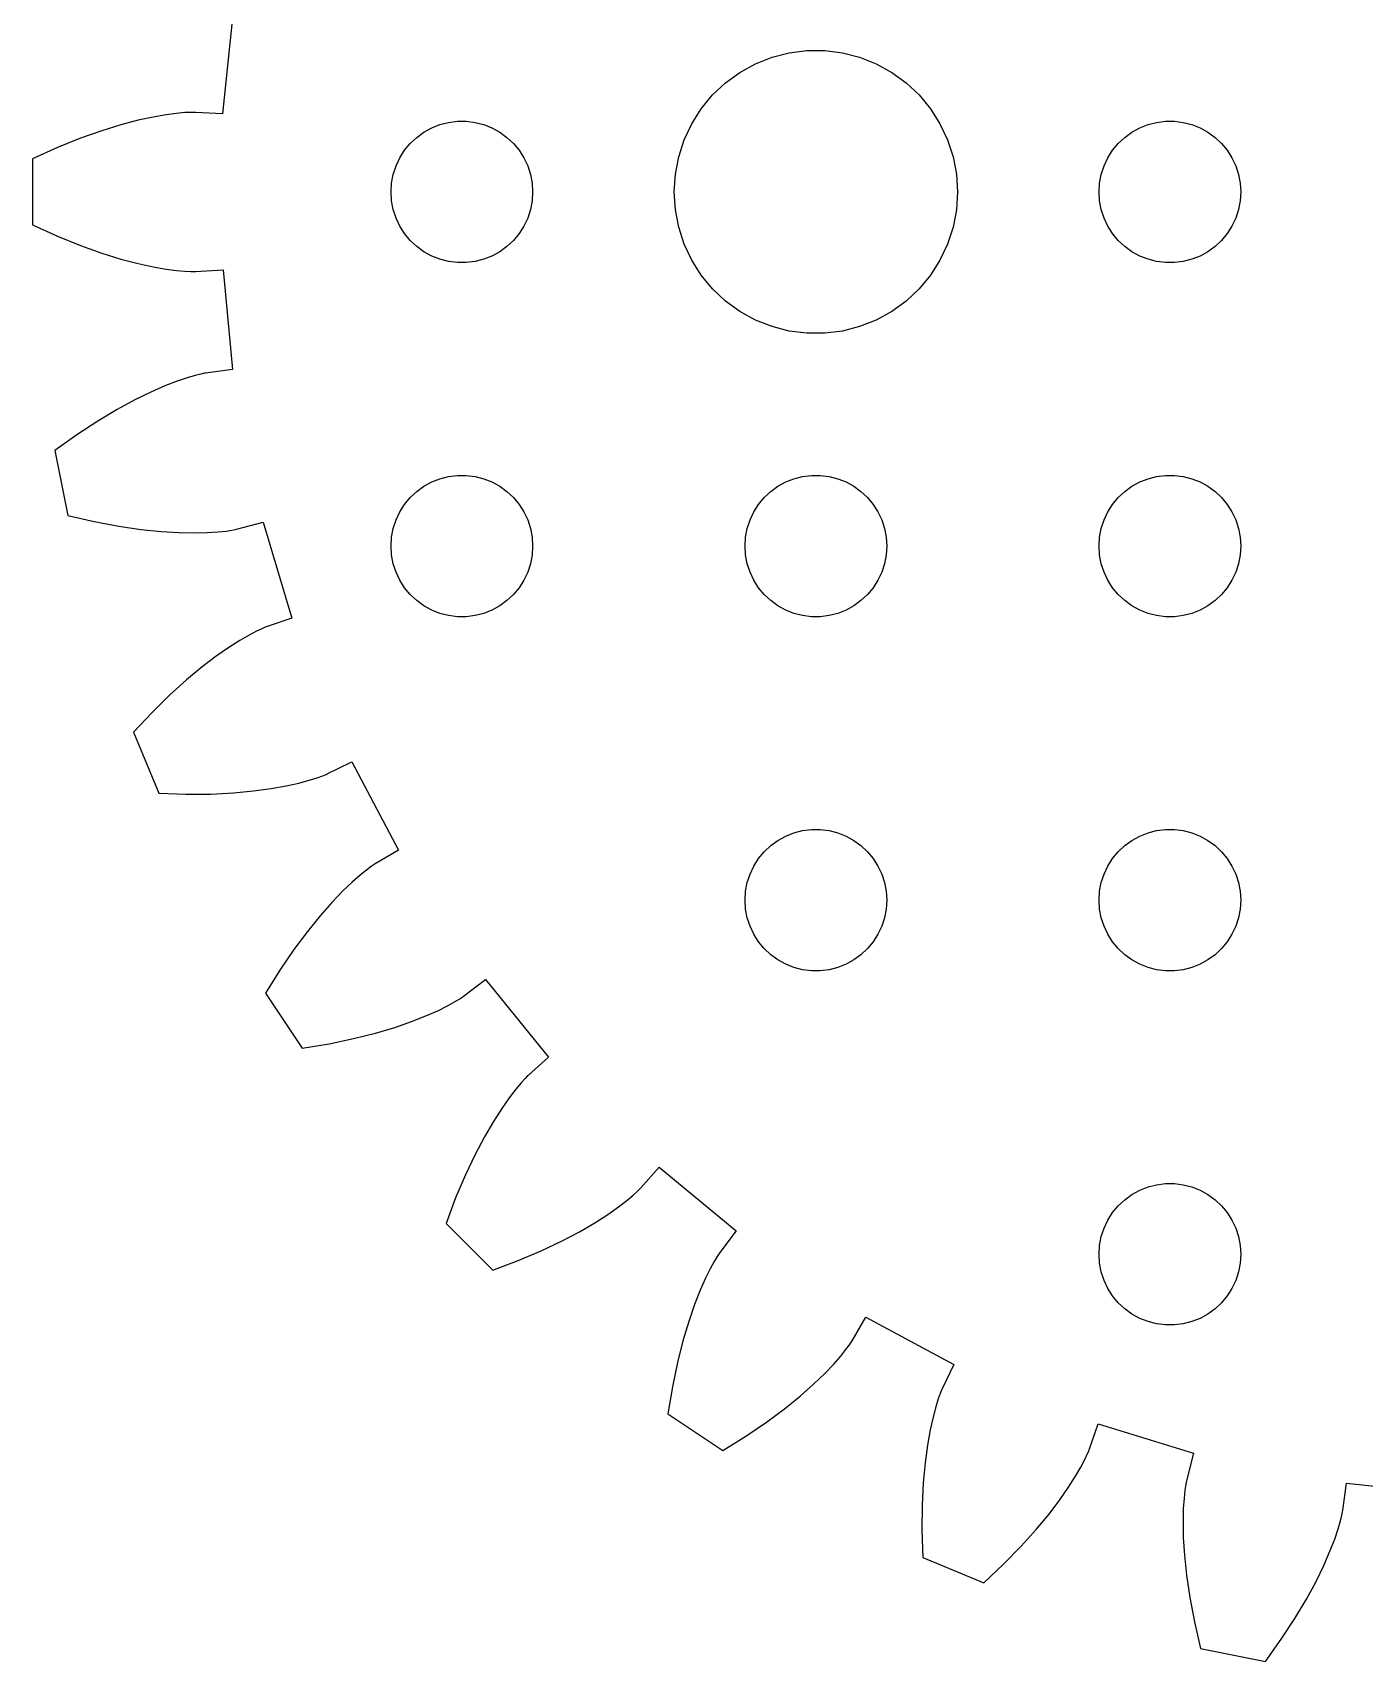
# Model space of a CAD drawing. Header units: metres. Extents: x -31.6 to 31.6, y 78.4 to 141.6.
# Drawn here: x -31.59 to -3.38, y 78.88 to 113.38 of the extents above; entities that cross this region are included whole.
import ezdxf

# ---------------------------------------------------------------- set-up
doc = ezdxf.new("R2010")
doc.units = ezdxf.units.M

msp = doc.modelspace()

# ---------------------------------------------------------------- linework, layer by layer
for p, q in [((-27.351, 113.757), (-27.5673, 111.651)), ((-16.2773, 112.714), (-15.927, 112.853)), ((-15.927, 112.853), (-15.5621, 112.947)), ((-15.5621, 112.947), (-15.1884, 112.994)), ((-15.1884, 112.994), (-14.8116, 112.994)), ((-14.8116, 112.994), (-14.4379, 112.947)), ((-14.4379, 112.947), (-14.0729, 112.853)), ((-14.0729, 112.853), (-13.7227, 112.714)), ((-16.9123, 112.312), (-16.6075, 112.533)), ((-16.6075, 112.533), (-16.2773, 112.714)), ((-13.7227, 112.714), (-13.3925, 112.533)), ((-13.3925, 112.533), (-13.0877, 112.312)), ((-17.1869, 112.054), (-16.9123, 112.312)), ((-13.0877, 112.312), (-12.8131, 112.054)), ((-17.427, 111.763), (-17.1869, 112.054)), ((-12.8131, 112.054), (-12.5729, 111.763)), ((-29.3567, 111.518), (-29.7211, 111.422)), ((-29.0377, 111.587), (-29.3567, 111.518)), ((-28.7655, 111.635), (-29.0377, 111.587)), ((-28.5414, 111.664), (-28.7655, 111.635)), ((-28.3662, 111.68), (-28.5414, 111.664)), ((-28.2408, 111.686), (-28.3662, 111.68)), ((-28.1655, 111.686), (-28.2408, 111.686)), ((-28.1403, 111.686), (-28.1655, 111.686)), ((-27.5673, 111.651), (-28.1403, 111.686)), ((-22.9635, 111.427), (-22.7811, 111.473)), ((-22.7811, 111.473), (-22.5942, 111.497)), ((-22.5942, 111.497), (-22.4058, 111.497)), ((-22.4058, 111.497), (-22.2189, 111.473)), ((-22.2189, 111.473), (-22.0365, 111.427)), ((-17.7893, 111.104), (-17.6289, 111.445)), ((-17.6289, 111.445), (-17.427, 111.763)), ((-12.5729, 111.763), (-12.3711, 111.445)), ((-12.3711, 111.445), (-12.2107, 111.104)), ((-7.96352, 111.427), (-7.78107, 111.473)), ((-7.78107, 111.473), (-7.59418, 111.497)), ((-7.59418, 111.497), (-7.40581, 111.497)), ((-7.40581, 111.497), (-7.21892, 111.473)), ((-7.21892, 111.473), (-7.03647, 111.427)), ((-30.5787, 111.136), (-31.0678, 110.938)), ((-30.1291, 111.296), (-30.5787, 111.136)), ((-29.7211, 111.422), (-30.1291, 111.296)), ((-23.5934, 111.027), (-23.4561, 111.156)), ((-23.4561, 111.156), (-23.3037, 111.266)), ((-23.3037, 111.266), (-23.1387, 111.357)), ((-23.1387, 111.357), (-22.9635, 111.427)), ((-22.0365, 111.427), (-21.8613, 111.357)), ((-21.8613, 111.357), (-21.6963, 111.266)), ((-21.6963, 111.266), (-21.5439, 111.156)), ((-21.5439, 111.156), (-21.4065, 111.027)), ((-17.9057, 110.746), (-17.7893, 111.104)), ((-12.2107, 111.104), (-12.0942, 110.746)), ((-8.59344, 111.027), (-8.45613, 111.156)), ((-8.45613, 111.156), (-8.30373, 111.266)), ((-8.30373, 111.266), (-8.13866, 111.357)), ((-8.13866, 111.357), (-7.96352, 111.427)), ((-7.03647, 111.427), (-6.86133, 111.357)), ((-6.86133, 111.357), (-6.69626, 111.266)), ((-6.69626, 111.266), (-6.54385, 111.156)), ((-6.54385, 111.156), (-6.40654, 111.027)), ((-31.0678, 110.938), (-31.5939, 110.7)), ((-23.8145, 110.723), (-23.7135, 110.882)), ((-23.7135, 110.882), (-23.5934, 111.027)), ((-21.4065, 111.027), (-21.2865, 110.882)), ((-21.2865, 110.882), (-21.1855, 110.723)), ((-17.9763, 110.376), (-17.9057, 110.746)), ((-12.0942, 110.746), (-12.0237, 110.376)), ((-8.81445, 110.723), (-8.71352, 110.882)), ((-8.71352, 110.882), (-8.59344, 111.027)), ((-6.40654, 111.027), (-6.28647, 110.882)), ((-6.28647, 110.882), (-6.18553, 110.723)), ((-31.5939, 110.7), (-31.5939, 109.3)), ((-23.9529, 110.373), (-23.8947, 110.552)), ((-23.8947, 110.552), (-23.8145, 110.723)), ((-21.1855, 110.723), (-21.1053, 110.552)), ((-21.1053, 110.552), (-21.0471, 110.373)), ((-8.95287, 110.373), (-8.89465, 110.552)), ((-8.89465, 110.552), (-8.81445, 110.723)), ((-6.18553, 110.723), (-6.10533, 110.552)), ((-6.10533, 110.552), (-6.04712, 110.373)), ((-24, 110), (-23.9882, 110.188)), ((-23.9882, 110.188), (-23.9529, 110.373)), ((-21.0471, 110.373), (-21.0118, 110.188)), ((-21.0118, 110.188), (-21, 110)), ((-18, 110), (-17.9763, 110.376)), ((-12.0237, 110.376), (-12, 110)), ((-9, 110), (-8.98816, 110.188)), ((-8.98816, 110.188), (-8.95287, 110.373)), ((-6.04712, 110.373), (-6.01183, 110.188)), ((-6.01183, 110.188), (-6, 110)), ((-23.9882, 109.812), (-24, 110)), ((-23.9529, 109.627), (-23.9882, 109.812)), ((-21.0118, 109.812), (-21.0471, 109.627)), ((-21, 110), (-21.0118, 109.812)), ((-17.9763, 109.624), (-18, 110)), ((-12, 110), (-12.0237, 109.624)), ((-8.98816, 109.812), (-9, 110)), ((-8.95287, 109.627), (-8.98816, 109.812)), ((-6.01183, 109.812), (-6.04712, 109.627)), ((-6, 110), (-6.01183, 109.812)), ((-23.8947, 109.448), (-23.9529, 109.627)), ((-23.8145, 109.277), (-23.8947, 109.448)), ((-21.1053, 109.448), (-21.1855, 109.277)), ((-21.0471, 109.627), (-21.1053, 109.448)), ((-17.9057, 109.254), (-17.9763, 109.624)), ((-12.0237, 109.624), (-12.0942, 109.254)), ((-8.89465, 109.448), (-8.95287, 109.627)), ((-8.81445, 109.277), (-8.89465, 109.448)), ((-6.10533, 109.448), (-6.18553, 109.277)), ((-6.04712, 109.627), (-6.10533, 109.448)), ((-31.5939, 109.3), (-31.0678, 109.062)), ((-31.0678, 109.062), (-30.5787, 108.864)), ((-23.7135, 109.118), (-23.8145, 109.277)), ((-23.5934, 108.973), (-23.7135, 109.118)), ((-21.2865, 109.118), (-21.4065, 108.973)), ((-21.1855, 109.277), (-21.2865, 109.118)), ((-17.7893, 108.896), (-17.9057, 109.254)), ((-12.0942, 109.254), (-12.2107, 108.896)), ((-8.71352, 109.118), (-8.81445, 109.277)), ((-8.59344, 108.973), (-8.71352, 109.118)), ((-6.28647, 109.118), (-6.40654, 108.973)), ((-6.18553, 109.277), (-6.28647, 109.118)), ((-30.5787, 108.864), (-30.1291, 108.704)), ((-30.1291, 108.704), (-29.7211, 108.578)), ((-23.4561, 108.844), (-23.5934, 108.973)), ((-23.3037, 108.734), (-23.4561, 108.844)), ((-23.1387, 108.643), (-23.3037, 108.734)), ((-21.6963, 108.734), (-21.8613, 108.643)), ((-21.5439, 108.844), (-21.6963, 108.734)), ((-21.4065, 108.973), (-21.5439, 108.844)), ((-17.6289, 108.555), (-17.7893, 108.896)), ((-12.2107, 108.896), (-12.3711, 108.555)), ((-8.45613, 108.844), (-8.59344, 108.973)), ((-8.30373, 108.734), (-8.45613, 108.844)), ((-8.13866, 108.643), (-8.30373, 108.734)), ((-6.69626, 108.734), (-6.86133, 108.643)), ((-6.54385, 108.844), (-6.69626, 108.734)), ((-6.40654, 108.973), (-6.54385, 108.844)), ((-29.7211, 108.578), (-29.3567, 108.482)), ((-29.3567, 108.482), (-29.0377, 108.413)), ((-29.0377, 108.413), (-28.7655, 108.365)), ((-28.7655, 108.365), (-28.5414, 108.336)), ((-28.5414, 108.336), (-28.3662, 108.32)), ((-28.1403, 108.314), (-27.5585, 108.349)), ((-27.5585, 108.349), (-27.3597, 106.241)), ((-22.9635, 108.573), (-23.1387, 108.643)), ((-22.7811, 108.527), (-22.9635, 108.573)), ((-22.5942, 108.503), (-22.7811, 108.527)), ((-22.4058, 108.503), (-22.5942, 108.503)), ((-22.2189, 108.527), (-22.4058, 108.503)), ((-22.0365, 108.573), (-22.2189, 108.527)), ((-21.8613, 108.643), (-22.0365, 108.573)), ((-17.427, 108.237), (-17.6289, 108.555)), ((-12.3711, 108.555), (-12.5729, 108.237)), ((-7.96352, 108.573), (-8.13866, 108.643)), ((-7.78107, 108.527), (-7.96352, 108.573)), ((-7.59418, 108.503), (-7.78107, 108.527)), ((-7.40581, 108.503), (-7.59418, 108.503)), ((-7.21892, 108.527), (-7.40581, 108.503)), ((-7.03647, 108.573), (-7.21892, 108.527)), ((-6.86133, 108.643), (-7.03647, 108.573)), ((-28.3662, 108.32), (-28.2408, 108.314)), ((-28.2408, 108.314), (-28.1655, 108.314)), ((-28.1655, 108.314), (-28.1403, 108.314)), ((-17.1869, 107.946), (-17.427, 108.237)), ((-12.5729, 108.237), (-12.8131, 107.946)), ((-16.9123, 107.688), (-17.1869, 107.946)), ((-16.6075, 107.467), (-16.9123, 107.688)), ((-13.0877, 107.688), (-13.3925, 107.467)), ((-12.8131, 107.946), (-13.0877, 107.688)), ((-16.2773, 107.286), (-16.6075, 107.467)), ((-13.3925, 107.467), (-13.7227, 107.286)), ((-15.927, 107.147), (-16.2773, 107.286)), ((-15.5621, 107.053), (-15.927, 107.147)), ((-15.1884, 107.006), (-15.5621, 107.053)), ((-14.8116, 107.006), (-15.1884, 107.006)), ((-14.4379, 107.053), (-14.8116, 107.006)), ((-14.0729, 107.147), (-14.4379, 107.053)), ((-13.7227, 107.286), (-14.0729, 107.147)), ((-28.5317, 105.992), (-28.7894, 105.892)), ((-28.3177, 106.064), (-28.5317, 105.992)), ((-28.1489, 106.114), (-28.3177, 106.064)), ((-28.027, 106.144), (-28.1489, 106.114)), ((-27.9532, 106.159), (-28.027, 106.144)), ((-27.9284, 106.163), (-27.9532, 106.159)), ((-27.3597, 106.241), (-27.9284, 106.163)), ((-29.4273, 105.596), (-29.8029, 105.393)), ((-29.0887, 105.761), (-29.4273, 105.596)), ((-28.7894, 105.892), (-29.0887, 105.761)), ((-29.8029, 105.393), (-30.2128, 105.148)), ((-30.2128, 105.148), (-30.6539, 104.859)), ((-30.6539, 104.859), (-31.1233, 104.523)), ((-31.1233, 104.523), (-30.8503, 103.15)), ((-23.3037, 103.766), (-23.1387, 103.857)), ((-23.1387, 103.857), (-22.9635, 103.927)), ((-22.9635, 103.927), (-22.7811, 103.973)), ((-22.7811, 103.973), (-22.5942, 103.997)), ((-22.5942, 103.997), (-22.4058, 103.997)), ((-22.4058, 103.997), (-22.2189, 103.973)), ((-22.2189, 103.973), (-22.0365, 103.927)), ((-22.0365, 103.927), (-21.8613, 103.857)), ((-21.8613, 103.857), (-21.6963, 103.766)), ((-15.8037, 103.766), (-15.6387, 103.857)), ((-15.6387, 103.857), (-15.4635, 103.927)), ((-15.4635, 103.927), (-15.2811, 103.973)), ((-15.2811, 103.973), (-15.0942, 103.997)), ((-15.0942, 103.997), (-14.9058, 103.997)), ((-14.9058, 103.997), (-14.7189, 103.973)), ((-14.7189, 103.973), (-14.5365, 103.927)), ((-14.5365, 103.927), (-14.3613, 103.857)), ((-14.3613, 103.857), (-14.1963, 103.766)), ((-8.30373, 103.766), (-8.13866, 103.857)), ((-8.13866, 103.857), (-7.96352, 103.927)), ((-7.96352, 103.927), (-7.78107, 103.973)), ((-7.78107, 103.973), (-7.59418, 103.997)), ((-7.59418, 103.997), (-7.40581, 103.997)), ((-7.40581, 103.997), (-7.21892, 103.973)), ((-7.21892, 103.973), (-7.03647, 103.927)), ((-7.03647, 103.927), (-6.86133, 103.857)), ((-6.86133, 103.857), (-6.69626, 103.766)), ((-23.7135, 103.382), (-23.5934, 103.527)), ((-23.5934, 103.527), (-23.4561, 103.656)), ((-23.4561, 103.656), (-23.3037, 103.766)), ((-21.6963, 103.766), (-21.5439, 103.656)), ((-21.5439, 103.656), (-21.4065, 103.527)), ((-21.4065, 103.527), (-21.2865, 103.382)), ((-16.2135, 103.382), (-16.0934, 103.527)), ((-16.0934, 103.527), (-15.9561, 103.656)), ((-15.9561, 103.656), (-15.8037, 103.766)), ((-14.1963, 103.766), (-14.0439, 103.656)), ((-14.0439, 103.656), (-13.9065, 103.527)), ((-13.9065, 103.527), (-13.7865, 103.382)), ((-8.71352, 103.382), (-8.59344, 103.527)), ((-8.59344, 103.527), (-8.45613, 103.656)), ((-8.45613, 103.656), (-8.30373, 103.766)), ((-6.69626, 103.766), (-6.54385, 103.656)), ((-6.54385, 103.656), (-6.40654, 103.527)), ((-6.40654, 103.527), (-6.28647, 103.382)), ((-23.8947, 103.052), (-23.8145, 103.223)), ((-23.8145, 103.223), (-23.7135, 103.382)), ((-21.2865, 103.382), (-21.1855, 103.223)), ((-21.1855, 103.223), (-21.1053, 103.052)), ((-16.3947, 103.052), (-16.3145, 103.223)), ((-16.3145, 103.223), (-16.2135, 103.382)), ((-13.7865, 103.382), (-13.6855, 103.223)), ((-13.6855, 103.223), (-13.6053, 103.052)), ((-8.89465, 103.052), (-8.81445, 103.223)), ((-8.81445, 103.223), (-8.71352, 103.382)), ((-6.28647, 103.382), (-6.18553, 103.223)), ((-6.18553, 103.223), (-6.10533, 103.052)), ((-30.8503, 103.15), (-30.2878, 103.019)), ((-30.2878, 103.019), (-29.7696, 102.92)), ((-29.7696, 102.92), (-29.2973, 102.851)), ((-29.2973, 102.851), (-28.8726, 102.807)), ((-28.8726, 102.807), (-28.4965, 102.784)), ((-27.6683, 102.8), (-27.4934, 102.818)), ((-27.4934, 102.818), (-27.3693, 102.837)), ((-27.3693, 102.837), (-27.2953, 102.851)), ((-27.2953, 102.851), (-27.2708, 102.857)), ((-27.2708, 102.857), (-26.7069, 103.005)), ((-26.7069, 103.005), (-26.1007, 100.976)), ((-23.9882, 102.688), (-23.9529, 102.873)), ((-23.9529, 102.873), (-23.8947, 103.052)), ((-21.1053, 103.052), (-21.0471, 102.873)), ((-21.0471, 102.873), (-21.0118, 102.688)), ((-16.4882, 102.688), (-16.4529, 102.873)), ((-16.4529, 102.873), (-16.3947, 103.052)), ((-13.6053, 103.052), (-13.5471, 102.873)), ((-13.5471, 102.873), (-13.5118, 102.688)), ((-8.98816, 102.688), (-8.95287, 102.873)), ((-8.95287, 102.873), (-8.89465, 103.052)), ((-6.10533, 103.052), (-6.04712, 102.873)), ((-6.04712, 102.873), (-6.01183, 102.688)), ((-28.4965, 102.784), (-28.1701, 102.778)), ((-28.1701, 102.778), (-27.8938, 102.785)), ((-27.8938, 102.785), (-27.6683, 102.8)), ((-24, 102.5), (-23.9882, 102.688)), ((-23.9882, 102.312), (-24, 102.5)), ((-21.0118, 102.688), (-21, 102.5)), ((-21, 102.5), (-21.0118, 102.312)), ((-16.5, 102.5), (-16.4882, 102.688)), ((-16.4882, 102.312), (-16.5, 102.5)), ((-13.5118, 102.688), (-13.5, 102.5)), ((-13.5, 102.5), (-13.5118, 102.312)), ((-9, 102.5), (-8.98816, 102.688)), ((-8.98816, 102.312), (-9, 102.5)), ((-6.01183, 102.688), (-6, 102.5)), ((-6, 102.5), (-6.01183, 102.312)), ((-23.9529, 102.127), (-23.9882, 102.312)), ((-23.8947, 101.948), (-23.9529, 102.127)), ((-21.0471, 102.127), (-21.1053, 101.948)), ((-21.0118, 102.312), (-21.0471, 102.127)), ((-16.4529, 102.127), (-16.4882, 102.312)), ((-16.3947, 101.948), (-16.4529, 102.127)), ((-13.5471, 102.127), (-13.6053, 101.948)), ((-13.5118, 102.312), (-13.5471, 102.127)), ((-8.95287, 102.127), (-8.98816, 102.312)), ((-8.89465, 101.948), (-8.95287, 102.127)), ((-6.04712, 102.127), (-6.10533, 101.948)), ((-6.01183, 102.312), (-6.04712, 102.127)), ((-23.8145, 101.777), (-23.8947, 101.948)), ((-23.7135, 101.618), (-23.8145, 101.777)), ((-21.1855, 101.777), (-21.2865, 101.618)), ((-21.1053, 101.948), (-21.1855, 101.777)), ((-16.3145, 101.777), (-16.3947, 101.948)), ((-16.2135, 101.618), (-16.3145, 101.777)), ((-13.6855, 101.777), (-13.7865, 101.618)), ((-13.6053, 101.948), (-13.6855, 101.777)), ((-8.81445, 101.777), (-8.89465, 101.948)), ((-8.71352, 101.618), (-8.81445, 101.777)), ((-6.18553, 101.777), (-6.28647, 101.618)), ((-6.10533, 101.948), (-6.18553, 101.777)), ((-23.5934, 101.473), (-23.7135, 101.618)), ((-23.4561, 101.344), (-23.5934, 101.473)), ((-21.4065, 101.473), (-21.5439, 101.344)), ((-21.2865, 101.618), (-21.4065, 101.473)), ((-16.0934, 101.473), (-16.2135, 101.618)), ((-15.9561, 101.344), (-16.0934, 101.473)), ((-13.9065, 101.473), (-14.0439, 101.344)), ((-13.7865, 101.618), (-13.9065, 101.473)), ((-8.59344, 101.473), (-8.71352, 101.618)), ((-8.45613, 101.344), (-8.59344, 101.473)), ((-6.40654, 101.473), (-6.54385, 101.344)), ((-6.28647, 101.618), (-6.40654, 101.473)), ((-23.3037, 101.234), (-23.4561, 101.344)), ((-23.1387, 101.143), (-23.3037, 101.234)), ((-22.9635, 101.073), (-23.1387, 101.143)), ((-21.8613, 101.143), (-22.0365, 101.073)), ((-21.6963, 101.234), (-21.8613, 101.143)), ((-21.5439, 101.344), (-21.6963, 101.234)), ((-15.8037, 101.234), (-15.9561, 101.344)), ((-15.6387, 101.143), (-15.8037, 101.234)), ((-15.4635, 101.073), (-15.6387, 101.143)), ((-14.3613, 101.143), (-14.5365, 101.073)), ((-14.1963, 101.234), (-14.3613, 101.143)), ((-14.0439, 101.344), (-14.1963, 101.234)), ((-8.30373, 101.234), (-8.45613, 101.344)), ((-8.13866, 101.143), (-8.30373, 101.234)), ((-7.96352, 101.073), (-8.13866, 101.143)), ((-6.86133, 101.143), (-7.03647, 101.073)), ((-6.69626, 101.234), (-6.86133, 101.143)), ((-6.54385, 101.344), (-6.69626, 101.234)), ((-26.7362, 100.75), (-26.8499, 100.697)), ((-26.6668, 100.779), (-26.7362, 100.75)), ((-26.6433, 100.788), (-26.6668, 100.779)), ((-26.1007, 100.976), (-26.6433, 100.788)), ((-22.7811, 101.027), (-22.9635, 101.073)), ((-22.5942, 101.003), (-22.7811, 101.027)), ((-22.4058, 101.003), (-22.5942, 101.003)), ((-22.2189, 101.027), (-22.4058, 101.003)), ((-22.0365, 101.073), (-22.2189, 101.027)), ((-15.2811, 101.027), (-15.4635, 101.073)), ((-15.0942, 101.003), (-15.2811, 101.027)), ((-14.9058, 101.003), (-15.0942, 101.003)), ((-14.7189, 101.027), (-14.9058, 101.003)), ((-14.5365, 101.073), (-14.7189, 101.027)), ((-7.78107, 101.027), (-7.96352, 101.073)), ((-7.59418, 101.003), (-7.78107, 101.027)), ((-7.40581, 101.003), (-7.59418, 101.003)), ((-7.21892, 101.027), (-7.40581, 101.003)), ((-7.03647, 101.073), (-7.21892, 101.027)), ((-27.2015, 100.502), (-27.4347, 100.354)), ((-27.0057, 100.615), (-27.2015, 100.502)), ((-26.8499, 100.697), (-27.0057, 100.615)), ((-27.7028, 100.168), (-28.0027, 99.9397)), ((-27.4347, 100.354), (-27.7028, 100.168)), ((-28.0027, 99.9397), (-28.3315, 99.6672)), ((-28.3315, 99.6672), (-28.6857, 99.3474)), ((-28.6857, 99.3474), (-29.062, 98.9778)), ((-29.062, 98.9778), (-29.4567, 98.5559)), ((-29.4567, 98.5559), (-28.9212, 97.2631)), ((-25.5641, 97.5927), (-25.4459, 97.6352)), ((-25.4459, 97.6352), (-25.3762, 97.6636)), ((-25.3762, 97.6636), (-25.3533, 97.674)), ((-25.3533, 97.674), (-24.829, 97.9288)), ((-24.829, 97.9288), (-23.8387, 96.0574)), ((-27.3398, 97.273), (-26.9146, 97.3128)), ((-26.9146, 97.3128), (-26.5413, 97.3637)), ((-26.5413, 97.3637), (-26.2199, 97.4213)), ((-26.2199, 97.4213), (-25.9502, 97.4816)), ((-25.9502, 97.4816), (-25.7319, 97.5401)), ((-25.7319, 97.5401), (-25.5641, 97.5927)), ((-28.9212, 97.2631), (-28.3438, 97.2439)), ((-28.3438, 97.2439), (-27.8164, 97.2486)), ((-27.8164, 97.2486), (-27.3398, 97.273)), ((-15.9561, 96.1558), (-15.8037, 96.2665)), ((-15.8037, 96.2665), (-15.6387, 96.3573)), ((-15.6387, 96.3573), (-15.4635, 96.4266)), ((-15.4635, 96.4266), (-15.2811, 96.4734)), ((-15.2811, 96.4734), (-15.0942, 96.4971)), ((-15.0942, 96.4971), (-14.9058, 96.4971)), ((-14.9058, 96.4971), (-14.7189, 96.4734)), ((-14.7189, 96.4734), (-14.5365, 96.4266)), ((-14.5365, 96.4266), (-14.3613, 96.3573)), ((-14.3613, 96.3573), (-14.1963, 96.2665)), ((-14.1963, 96.2665), (-14.0439, 96.1558)), ((-8.45613, 96.1558), (-8.30373, 96.2665)), ((-8.30373, 96.2665), (-8.13866, 96.3573)), ((-8.13866, 96.3573), (-7.96352, 96.4266)), ((-7.96352, 96.4266), (-7.78107, 96.4734)), ((-7.78107, 96.4734), (-7.59418, 96.4971)), ((-7.59418, 96.4971), (-7.40581, 96.4971)), ((-7.40581, 96.4971), (-7.21892, 96.4734)), ((-7.21892, 96.4734), (-7.03647, 96.4266)), ((-7.03647, 96.4266), (-6.86133, 96.3573)), ((-6.86133, 96.3573), (-6.69626, 96.2665)), ((-6.69626, 96.2665), (-6.54385, 96.1558)), ((-23.8387, 96.0574), (-24.3342, 95.7675)), ((-16.2135, 95.8817), (-16.0934, 96.0268)), ((-16.0934, 96.0268), (-15.9561, 96.1558)), ((-14.0439, 96.1558), (-13.9065, 96.0268)), ((-13.9065, 96.0268), (-13.7865, 95.8817)), ((-8.71352, 95.8817), (-8.59344, 96.0268)), ((-8.59344, 96.0268), (-8.45613, 96.1558)), ((-6.54385, 96.1558), (-6.40654, 96.0268)), ((-6.40654, 96.0268), (-6.28647, 95.8817)), ((-24.519, 95.6374), (-24.6559, 95.5271)), ((-24.418, 95.712), (-24.519, 95.6374)), ((-24.3556, 95.7542), (-24.418, 95.712)), ((-24.3342, 95.7675), (-24.3556, 95.7542)), ((-16.3947, 95.5522), (-16.3145, 95.7226)), ((-16.3145, 95.7226), (-16.2135, 95.8817)), ((-13.7865, 95.8817), (-13.6855, 95.7226)), ((-13.6855, 95.7226), (-13.6053, 95.5522)), ((-8.89465, 95.5522), (-8.81445, 95.7226)), ((-8.81445, 95.7226), (-8.71352, 95.8817)), ((-6.28647, 95.8817), (-6.18553, 95.7226)), ((-6.18553, 95.7226), (-6.10533, 95.5522)), ((-24.8259, 95.3781), (-25.0258, 95.1873)), ((-24.6559, 95.5271), (-24.8259, 95.3781)), ((-16.4882, 95.188), (-16.4529, 95.373)), ((-16.4529, 95.373), (-16.3947, 95.5522)), ((-13.6053, 95.5522), (-13.5471, 95.373)), ((-13.5471, 95.373), (-13.5118, 95.188)), ((-8.98816, 95.188), (-8.95287, 95.373)), ((-8.95287, 95.373), (-8.89465, 95.5522)), ((-6.10533, 95.5522), (-6.04712, 95.373)), ((-6.04712, 95.373), (-6.01183, 95.188)), ((-25.2523, 94.9521), (-25.502, 94.67)), ((-25.0258, 95.1873), (-25.2523, 94.9521)), ((-16.5, 95), (-16.4882, 95.188)), ((-16.4882, 94.812), (-16.5, 95)), ((-13.5118, 95.188), (-13.5, 95)), ((-13.5, 95), (-13.5118, 94.812)), ((-9, 95), (-8.98816, 95.188)), ((-8.98816, 94.812), (-9, 95)), ((-6.01183, 95.188), (-6, 95)), ((-6, 95), (-6.01183, 94.812)), ((-25.502, 94.67), (-25.7713, 94.3386)), ((-16.4529, 94.627), (-16.4882, 94.812)), ((-16.3947, 94.4478), (-16.4529, 94.627)), ((-13.5471, 94.627), (-13.6053, 94.4478)), ((-13.5118, 94.812), (-13.5471, 94.627)), ((-8.95287, 94.627), (-8.98816, 94.812)), ((-8.89465, 94.4478), (-8.95287, 94.627)), ((-6.04712, 94.627), (-6.10533, 94.4478)), ((-6.01183, 94.812), (-6.04712, 94.627)), ((-25.7713, 94.3386), (-26.0563, 93.9558)), ((-16.3145, 94.2774), (-16.3947, 94.4478)), ((-16.2135, 94.1183), (-16.3145, 94.2774)), ((-13.6855, 94.2774), (-13.7865, 94.1183)), ((-13.6053, 94.4478), (-13.6855, 94.2774)), ((-8.81445, 94.2774), (-8.89465, 94.4478)), ((-8.71352, 94.1183), (-8.81445, 94.2774)), ((-6.18553, 94.2774), (-6.28647, 94.1183)), ((-6.10533, 94.4478), (-6.18553, 94.2774)), ((-26.0563, 93.9558), (-26.3533, 93.5199)), ((-16.0934, 93.9732), (-16.2135, 94.1183)), ((-15.9561, 93.8442), (-16.0934, 93.9732)), ((-15.8037, 93.7335), (-15.9561, 93.8442)), ((-14.0439, 93.8442), (-14.1963, 93.7335)), ((-13.9065, 93.9732), (-14.0439, 93.8442)), ((-13.7865, 94.1183), (-13.9065, 93.9732)), ((-8.59344, 93.9732), (-8.71352, 94.1183)), ((-8.45613, 93.8442), (-8.59344, 93.9732)), ((-8.30373, 93.7335), (-8.45613, 93.8442)), ((-6.54385, 93.8442), (-6.69626, 93.7335)), ((-6.40654, 93.9732), (-6.54385, 93.8442)), ((-6.28647, 94.1183), (-6.40654, 93.9732)), ((-26.3533, 93.5199), (-26.6581, 93.0291)), ((-15.6387, 93.6428), (-15.8037, 93.7335)), ((-15.4635, 93.5734), (-15.6387, 93.6428)), ((-15.2811, 93.5266), (-15.4635, 93.5734)), ((-15.0942, 93.503), (-15.2811, 93.5266)), ((-14.9058, 93.503), (-15.0942, 93.503)), ((-14.7189, 93.5266), (-14.9058, 93.503)), ((-14.5365, 93.5734), (-14.7189, 93.5266)), ((-14.3613, 93.6428), (-14.5365, 93.5734)), ((-14.1963, 93.7335), (-14.3613, 93.6428)), ((-8.13866, 93.6428), (-8.30373, 93.7335)), ((-7.96352, 93.5734), (-8.13866, 93.6428)), ((-7.78107, 93.5266), (-7.96352, 93.5734)), ((-7.59418, 93.503), (-7.78107, 93.5266)), ((-7.40581, 93.503), (-7.59418, 93.503)), ((-7.21892, 93.5266), (-7.40581, 93.503)), ((-7.03647, 93.5734), (-7.21892, 93.5266)), ((-6.86133, 93.6428), (-7.03647, 93.5734)), ((-6.69626, 93.7335), (-6.86133, 93.6428)), ((-22.4614, 92.9646), (-21.997, 93.3169)), ((-21.997, 93.3169), (-20.6606, 91.6746)), ((-26.6581, 93.0291), (-25.8807, 91.8656)), ((-22.8066, 92.7594), (-22.6523, 92.8438)), ((-22.6523, 92.8438), (-22.5448, 92.9085)), ((-22.5448, 92.9085), (-22.4819, 92.95)), ((-22.4819, 92.95), (-22.4614, 92.9646)), ((-23.5661, 92.4285), (-23.2621, 92.5478)), ((-23.2621, 92.5478), (-23.0094, 92.6595)), ((-23.0094, 92.6595), (-22.8066, 92.7594)), ((-24.7942, 92.0669), (-24.3315, 92.1838)), ((-24.3315, 92.1838), (-23.9223, 92.3058)), ((-23.9223, 92.3058), (-23.5661, 92.4285)), ((-25.8807, 91.8656), (-25.3106, 91.9594)), ((-25.3106, 91.9594), (-24.7942, 92.0669)), ((-20.6606, 91.6746), (-21.09, 91.2936)), ((-21.2458, 91.1299), (-21.3587, 90.9951)), ((-21.1613, 91.2228), (-21.2458, 91.1299)), ((-21.1084, 91.2764), (-21.1613, 91.2228)), ((-21.09, 91.2936), (-21.1084, 91.2764)), ((-21.4963, 90.8157), (-21.6551, 90.5896)), ((-21.3587, 90.9951), (-21.4963, 90.8157)), ((-21.6551, 90.5896), (-21.8314, 90.3148)), ((-21.8314, 90.3148), (-22.0212, 89.9893)), ((-22.0212, 89.9893), (-22.2207, 89.6118)), ((-22.2207, 89.6118), (-22.4256, 89.1808)), ((-22.4256, 89.1808), (-22.6318, 88.6953)), ((-18.7064, 88.91), (-18.3196, 89.3461)), ((-18.3196, 89.3461), (-16.6885, 87.996)), ((-22.6318, 88.6953), (-22.835, 88.1545)), ((-19.0049, 88.6413), (-18.8701, 88.7542)), ((-18.8701, 88.7542), (-18.7772, 88.8387)), ((-18.7772, 88.8387), (-18.7236, 88.8916)), ((-18.7236, 88.8916), (-18.7064, 88.91)), ((-8.45613, 88.6558), (-8.30373, 88.7665)), ((-8.30373, 88.7665), (-8.13866, 88.8573)), ((-8.13866, 88.8573), (-7.96352, 88.9266)), ((-7.96352, 88.9266), (-7.78107, 88.9734)), ((-7.78107, 88.9734), (-7.59418, 88.997)), ((-7.59418, 88.997), (-7.40581, 88.997)), ((-7.40581, 88.997), (-7.21892, 88.9734)), ((-7.21892, 88.9734), (-7.03647, 88.9266)), ((-7.03647, 88.9266), (-6.86133, 88.8573)), ((-6.86133, 88.8573), (-6.69626, 88.7665)), ((-6.69626, 88.7665), (-6.54385, 88.6558)), ((-19.6852, 88.1686), (-19.4104, 88.3449)), ((-19.4104, 88.3449), (-19.1843, 88.5037)), ((-19.1843, 88.5037), (-19.0049, 88.6413)), ((-8.81445, 88.2226), (-8.71352, 88.3817)), ((-8.71352, 88.3817), (-8.59344, 88.5268)), ((-8.59344, 88.5268), (-8.45613, 88.6558)), ((-6.54385, 88.6558), (-6.40654, 88.5268)), ((-6.40654, 88.5268), (-6.28647, 88.3817)), ((-6.28647, 88.3817), (-6.18553, 88.2226)), ((-22.835, 88.1545), (-21.8455, 87.165)), ((-20.3882, 87.7793), (-20.0107, 87.9788)), ((-20.0107, 87.9788), (-19.6852, 88.1686)), ((-16.6885, 87.996), (-17.0354, 87.5386)), ((-8.95287, 87.873), (-8.89465, 88.0522)), ((-8.89465, 88.0522), (-8.81445, 88.2226)), ((-6.18553, 88.2226), (-6.10533, 88.0522)), ((-6.10533, 88.0522), (-6.04712, 87.873)), ((-20.8192, 87.5744), (-20.3882, 87.7793)), ((-9, 87.5), (-8.98816, 87.688)), ((-8.98816, 87.688), (-8.95287, 87.873)), ((-6.04712, 87.873), (-6.01183, 87.688)), ((-6.01183, 87.688), (-6, 87.5)), ((-21.8455, 87.165), (-21.3047, 87.3682)), ((-21.3047, 87.3682), (-20.8192, 87.5744)), ((-17.1562, 87.3477), (-17.2406, 87.1934)), ((-17.0915, 87.4552), (-17.1562, 87.3477)), ((-17.05, 87.5181), (-17.0915, 87.4552)), ((-17.0354, 87.5386), (-17.05, 87.5181)), ((-8.98816, 87.312), (-9, 87.5)), ((-8.95287, 87.127), (-8.98816, 87.312)), ((-6.01183, 87.312), (-6.04712, 87.127)), ((-6, 87.5), (-6.01183, 87.312)), ((-17.3405, 86.9906), (-17.4522, 86.7379)), ((-17.2406, 87.1934), (-17.3405, 86.9906)), ((-8.89465, 86.9478), (-8.95287, 87.127)), ((-8.81445, 86.7774), (-8.89465, 86.9478)), ((-6.10533, 86.9478), (-6.18553, 86.7774)), ((-6.04712, 87.127), (-6.10533, 86.9478)), ((-17.4522, 86.7379), (-17.5715, 86.4339)), ((-8.71352, 86.6183), (-8.81445, 86.7774)), ((-8.59344, 86.4732), (-8.71352, 86.6183)), ((-6.28647, 86.6183), (-6.40654, 86.4732)), ((-6.18553, 86.7774), (-6.28647, 86.6183)), ((-17.5715, 86.4339), (-17.6942, 86.0777)), ((-8.45613, 86.3442), (-8.59344, 86.4732)), ((-8.30373, 86.2335), (-8.45613, 86.3442)), ((-6.54385, 86.3442), (-6.69626, 86.2335)), ((-6.40654, 86.4732), (-6.54385, 86.3442)), ((-17.6942, 86.0777), (-17.8162, 85.6685)), ((-14.2325, 85.6658), (-13.9382, 86.1689)), ((-13.9382, 86.1689), (-12.075, 85.1631)), ((-8.13866, 86.1428), (-8.30373, 86.2335)), ((-7.96352, 86.0734), (-8.13866, 86.1428)), ((-7.78107, 86.0266), (-7.96352, 86.0734)), ((-7.59418, 86.003), (-7.78107, 86.0266)), ((-7.40581, 86.003), (-7.59418, 86.003)), ((-7.21892, 86.0266), (-7.40581, 86.003)), ((-7.03647, 86.0734), (-7.21892, 86.0266)), ((-6.86133, 86.1428), (-7.03647, 86.0734)), ((-6.69626, 86.2335), (-6.86133, 86.1428)), ((-17.8162, 85.6685), (-17.9331, 85.2058)), ((-14.3626, 85.481), (-14.288, 85.582)), ((-14.288, 85.582), (-14.2458, 85.6444)), ((-14.2458, 85.6444), (-14.2325, 85.6658)), ((-14.6219, 85.1741), (-14.4729, 85.3441)), ((-14.4729, 85.3441), (-14.3626, 85.481)), ((-17.9331, 85.2058), (-18.0406, 84.6894)), ((-15.0479, 84.7477), (-14.8127, 84.9742)), ((-14.8127, 84.9742), (-14.6219, 85.1741)), ((-12.075, 85.1631), (-12.326, 84.6467)), ((-18.0406, 84.6894), (-18.1344, 84.1193)), ((-15.33, 84.498), (-15.0479, 84.7477)), ((-12.3648, 84.5541), (-12.4073, 84.4359)), ((-12.3364, 84.6238), (-12.3648, 84.5541)), ((-12.326, 84.6467), (-12.3364, 84.6238)), ((-16.0442, 83.9437), (-15.6614, 84.2287)), ((-15.6614, 84.2287), (-15.33, 84.498)), ((-12.4599, 84.2681), (-12.5184, 84.0498)), ((-12.4073, 84.4359), (-12.4599, 84.2681)), ((-18.1344, 84.1193), (-16.9709, 83.3419)), ((-16.4801, 83.6467), (-16.0442, 83.9437)), ((-12.5184, 84.0498), (-12.5787, 83.7801)), ((-9.21164, 83.3567), (-9.02116, 83.9076)), ((-9.02116, 83.9076), (-6.99756, 83.2846)), ((-16.9709, 83.3419), (-16.4801, 83.6467)), ((-12.5787, 83.7801), (-12.6363, 83.4587)), ((-12.6363, 83.4587), (-12.6872, 83.0854)), ((-9.38467, 82.9943), (-9.30321, 83.1501)), ((-9.30321, 83.1501), (-9.24976, 83.2638)), ((-9.24976, 83.2638), (-9.2205, 83.3332)), ((-9.2205, 83.3332), (-9.21164, 83.3567)), ((-6.99756, 83.2846), (-7.14302, 82.7292)), ((-12.6872, 83.0854), (-12.727, 82.6602)), ((-9.6458, 82.5653), (-9.49771, 82.7985)), ((-9.49771, 82.7985), (-9.38467, 82.9943)), ((-12.727, 82.6602), (-12.7514, 82.1836)), ((-9.83228, 82.2972), (-9.6458, 82.5653)), ((-7.18164, 82.5066), (-7.20049, 82.3317)), ((-7.16296, 82.6307), (-7.18164, 82.5066)), ((-7.1487, 82.7047), (-7.16296, 82.6307)), ((-7.14302, 82.7292), (-7.1487, 82.7047)), ((-3.83679, 82.0716), (-3.75746, 82.649)), ((-3.75746, 82.649), (-1.65118, 82.4327)), ((-12.7514, 82.1836), (-12.7561, 81.6562)), ((-10.0603, 81.9973), (-9.83228, 82.2972)), ((-7.20049, 82.3317), (-7.21526, 82.1062)), ((-10.3328, 81.6685), (-10.0603, 81.9973)), ((-7.21526, 82.1062), (-7.22171, 81.8299)), ((-7.22171, 81.8299), (-7.21559, 81.5035)), ((-3.93579, 81.6823), (-3.88631, 81.8511)), ((-3.88631, 81.8511), (-3.85603, 81.973)), ((-3.85603, 81.973), (-3.84091, 82.0468)), ((-3.84091, 82.0468), (-3.83679, 82.0716)), ((-12.7561, 81.6562), (-12.7369, 81.0788)), ((-10.6526, 81.3143), (-10.3328, 81.6685)), ((-7.21559, 81.5035), (-7.19266, 81.1274)), ((-4.10822, 81.2106), (-4.00847, 81.4683)), ((-4.00847, 81.4683), (-3.93579, 81.6823)), ((-12.7369, 81.0788), (-11.4441, 80.5433)), ((-11.0222, 80.938), (-10.6526, 81.3143)), ((-7.19266, 81.1274), (-7.14873, 80.7027)), ((-4.23882, 80.9113), (-4.10822, 81.2106)), ((-11.4441, 80.5433), (-11.0222, 80.938)), ((-4.40392, 80.5727), (-4.23882, 80.9113)), ((-7.14873, 80.7027), (-7.07965, 80.2304)), ((-4.60703, 80.1971), (-4.40392, 80.5727)), ((-7.07965, 80.2304), (-6.98137, 79.7122)), ((-4.85156, 79.7872), (-4.60703, 80.1971)), ((-6.98137, 79.7122), (-6.84988, 79.1497)), ((-5.14069, 79.3461), (-4.85156, 79.7872)), ((-6.84988, 79.1497), (-5.47745, 78.8767)), ((-5.47745, 78.8767), (-5.14069, 79.3461))]:
    msp.add_line(p, q)

doc.saveas('drawing.dxf')
